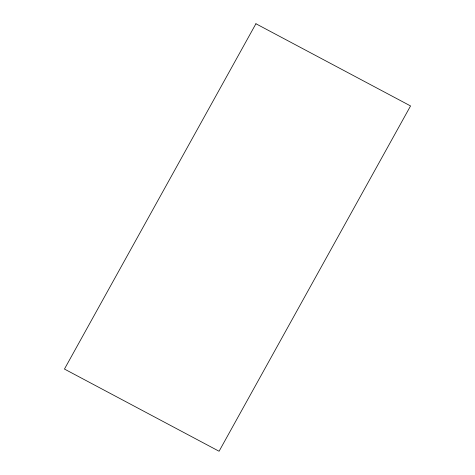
<?xml version="1.0" encoding="UTF-8"?>
<svg xmlns="http://www.w3.org/2000/svg" width="475" height="475" viewBox="0 0 475 475"><rect width="100%" height="100%" fill="white"/><g stroke="black" fill="none" stroke-linecap="round" stroke-linejoin="round"><path stroke-width="0.71" d="M255.918 23.75L64.446 369.057L219.082 451.25L410.554 105.943L255.918 23.75"/></g></svg>
